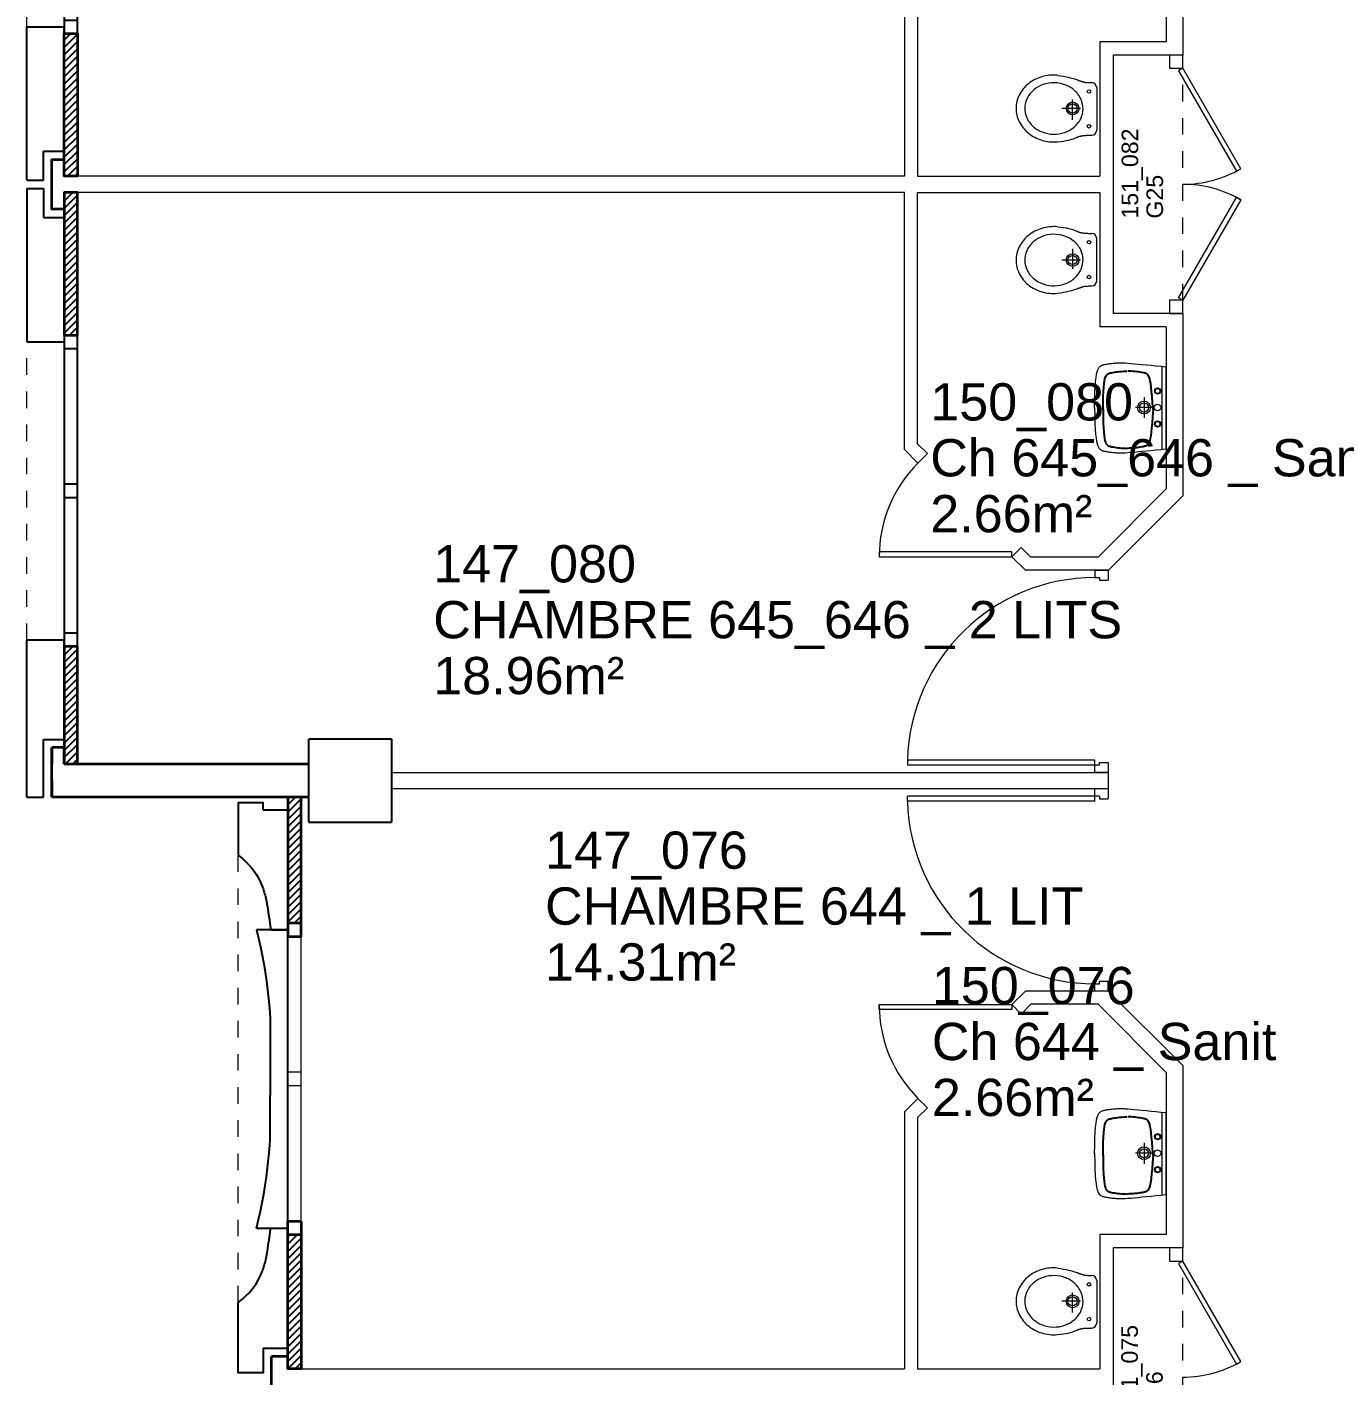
# Model space of a CAD drawing. Header units: metres. Extents: x -8 to 211, y -5 to 116.
# Drawn here: x 143.8 to 151.75, y 74.56 to 82.7 of the extents above; entities that cross this region are included whole.
import ezdxf

# ---------------------------------------------------------------- set-up
doc = ezdxf.new("R2010")
doc.units = ezdxf.units.M
doc.header["$LTSCALE"] = 0.6
doc.header["$MEASUREMENT"] = 0
for name, pattern in [('CACHÉ', [0.25, 0.125, -0.125]), ('CONTINU', [0]), ('POINTILLÉS', [0.1, 0.05, -0.05])]:
    doc.linetypes.add(name, pattern=pattern)
doc.layers.get('0').update_dxf_attribs({"linetype": 'CONTINUOUS'})
for name, color, linetype in [('002 poteaux', 7, 'CONTINUOUS'), ('003 murs porteurs', 7, 'CONTINUOUS'), ('004 cloisons', 7, 'CONTINUOUS'), ('004 isolation', 7, 'CONTINUOUS'), ('006 sanitaire', 5, 'CONTINUOUS'), ('007 Fenêtre', 7, 'CONTINUOUS'), ('A_Etiqu_Gaine', 8, 'CONTINUOUS'), ('A_Etiqu_Gaine_ancien', 8, 'CONTINUOUS'), ('A_Etiqu_Gaine_code', 8, 'CONTINUOUS'), ('A_Etiqu_Local', 8, 'CONTINUOUS')]:
    doc.layers.add(name, color=color, linetype=linetype)
for name, color, linetype, lineweight in [('A_CHASS', 4, 'CONTINU', 20), ('A_MURS_CLOI', 7, 'CONTINU', 20), ('A_MURS_STRU', 7, 'CONTINU', 35), ('A_PORT', 8, 'CONTINUOUS', 0), ('A_SANI', 5, 'CONTINU', 0)]:
    doc.layers.add(name, color=color, linetype=linetype, lineweight=lineweight)
doc.styles.add('Attribut', font='arial.ttf')

# ---------------------------------------------------------------- blocks, each defined once
blk = doc.blocks.new('BROCA4-G19')
at = {"layer": '004 cloisons', "color": 52, "linetype": 'Continuous'}
for p, q in [((-0.925001, 35.309891), (-0.925001, 33.58989)), ((-0.845003, 33.58989), (-0.845003, 35.309891))]:
    blk.add_line(p, q, dxfattribs=at)
at = {"layer": '004 cloisons', "color": 7, "linetype": 'Continuous'}
for points in [[(-0.925001, 35.309891), (-0.845003, 35.309891), (-0.845003, 35.389885), (-0.925001, 35.389885)], [(-0.925001, 34.409897), (-0.845003, 34.409897), (-0.845003, 34.489891), (-0.925001, 34.489891)], [(-0.925001, 33.509895), (-0.845003, 33.509895), (-0.845003, 33.58989), (-0.925001, 33.58989)]]:
    blk.add_lwpolyline(points, close=True, dxfattribs=at)
blk = doc.blocks.new('BROCA4-G131')
at = {"layer": '004 cloisons', "color": 5, "linetype": 'Continuous'}
for p, q in [((-1.150007, 32.60001), (-1.150007, 33.549892)), ((-1.150007, 33.549892), (-0.925001, 33.549892)), ((-0.925001, 32.950005), (-0.925001, 33.549892)), ((-1.050004, 32.60001), (-1.050004, 32.950005)), ((-1.050004, 32.950005), (-0.925001, 32.950005)), ((-1.150007, 32.60001), (-1.050004, 32.60001))]:
    blk.add_line(p, q, dxfattribs=at)
blk = doc.blocks.new('BROCA4-G134')
at = {"layer": '004 cloisons', "color": 5, "linetype": 'Continuous'}
for p, q in [((0.324992, 30.000372), (0.424998, 30.000372)), ((0.424998, 30.000372), (0.424998, 29.275267)), ((0.274989, 29.275267), (0.424998, 29.275267))]:
    blk.add_line(p, q, dxfattribs=at)
for points in [[(0.124987, 29.550375), (0.149856, 29.570715), (0.171611, 29.590484), (0.190522, 29.609688), (0.206861, 29.628332), (0.220896, 29.646421), (0.232898, 29.66396), (0.243138, 29.680953), (0.251886, 29.697407), (0.259413, 29.713327), (0.265988, 29.728716), (0.265988, 29.728716), (0.269, 29.736225), (0.271856, 29.743671), (0.274569, 29.751121), (0.277154, 29.758644), (0.279624, 29.766306), (0.281993, 29.774177), (0.284276, 29.782323), (0.286486, 29.790812), (0.288636, 29.799713), (0.290742, 29.809093), (0.290742, 29.809093), (0.294852, 29.82936), (0.298812, 29.851149), (0.302599, 29.873796), (0.306188, 29.896635), (0.309554, 29.919), (0.312673, 29.940228), (0.315519, 29.959653), (0.318069, 29.976609), (0.320298, 29.990432), (0.32218, 30.000456)], [(0.274989, 29.275267), (0.274989, 29.125372), (0.124987, 29.125372), (0.124987, 29.550375)]]:
    blk.add_lwpolyline(points, dxfattribs=at)
blk = doc.blocks.new('BROCA4-G133')
at = {"layer": '004 cloisons'}
blk.add_blockref('BROCA4-G134', (0, 0), dxfattribs=at)
blk = doc.blocks.new('BROCA4-G142')
at = {"layer": '004 cloisons', "color": 1, "linetype": 'Continuous'}
for p in [(0.3184, 31.269773), (0.3184, 30.530966)]:
    blk.add_line(p, (0.3184, 30.800367), dxfattribs=at)
blk.add_lwpolyline([(0.234995, 30.000372), (0.247458, 30.051529), (0.25882, 30.102547), (0.269153, 30.153636), (0.278523, 30.205007), (0.287, 30.256871), (0.294653, 30.309439), (0.301551, 30.362922), (0.307762, 30.41753), (0.313356, 30.473474), (0.3184, 30.530966)], dxfattribs=at)
blk = doc.blocks.new('BROCA4-G141')
at = {"layer": '004 cloisons', "color": 1, "linetype": 'Continuous'}
for points in [[(0.234995, 31.800367), (0.247458, 31.74921), (0.25882, 31.698193), (0.269153, 31.647104), (0.278523, 31.595732), (0.287, 31.543868), (0.294653, 31.4913), (0.301551, 31.437817), (0.307762, 31.383209), (0.313356, 31.327265), (0.3184, 31.269773)], [(0.234995, 30.000372), (0.424998, 30.000372), (0.424998, 31.800367), (0.234995, 31.800367)]]:
    blk.add_lwpolyline(points, dxfattribs=at)
at = {"layer": '004 cloisons'}
blk.add_blockref('BROCA4-G142', (0, 0), dxfattribs=at)
blk = doc.blocks.new('BROCA4-G144')
at = {"layer": '004 cloisons', "color": 5, "linetype": 'Continuous'}
for p, q in [((0.274989, 32.525471), (0.424998, 32.525471)), ((0.424998, 31.800367), (0.424998, 32.525471)), ((0.324992, 31.800367), (0.424998, 31.800367))]:
    blk.add_line(p, q, dxfattribs=at)
for points in [[(0.274989, 32.525471), (0.274989, 32.566349), (0.124987, 32.566349), (0.124987, 32.250362)], [(0.124987, 32.250362), (0.149856, 32.230022), (0.171611, 32.210253), (0.190522, 32.191049), (0.206861, 32.172405), (0.220896, 32.154316), (0.232898, 32.136778), (0.243138, 32.119784), (0.251886, 32.10333), (0.259413, 32.087411), (0.265988, 32.072022), (0.265988, 32.072022), (0.269, 32.064513), (0.271856, 32.057067), (0.274569, 32.049617), (0.277154, 32.042095), (0.279624, 32.034432), (0.281993, 32.026562), (0.284276, 32.018416), (0.286486, 32.009926), (0.288636, 32.001026), (0.290742, 31.991646), (0.290742, 31.991646), (0.294852, 31.971379), (0.298812, 31.94959), (0.302599, 31.926944), (0.306188, 31.904105), (0.309554, 31.88174), (0.312673, 31.860513), (0.315519, 31.841089), (0.318069, 31.824134), (0.320298, 31.810313), (0.32218, 31.800291)]]:
    blk.add_lwpolyline(points, dxfattribs=at)
blk = doc.blocks.new('BROCA4-G143')
at = {"layer": '004 cloisons'}
blk.add_blockref('BROCA4-G144', (0, 0), dxfattribs=at)
blk = doc.blocks.new('BROCA4-G580')
at = {"layer": '004 cloisons', "color": 5, "linetype": 'Continuous'}
for p, q in [((-1.150007, 37.249794), (-0.925001, 37.249794)), ((-1.150007, 36.324913), (-1.150007, 37.249794)), ((-0.925001, 36.499908), (-0.925001, 37.249794)), ((-1.050004, 36.499908), (-0.925001, 36.499908)), ((-1.050004, 36.324913), (-1.050004, 36.499908)), ((-1.150007, 36.324913), (-1.050004, 36.324913))]:
    blk.add_line(p, q, dxfattribs=at)
blk = doc.blocks.new('BROCA4-G581')
at = {"layer": '004 cloisons', "color": 5, "linetype": 'Continuous'}
for p, q in [((-1.150007, 36.27491), (-1.150007, 35.350029)), ((-1.150007, 36.27491), (-1.050004, 36.27491)), ((-1.050004, 36.27491), (-1.050004, 36.099915)), ((-1.050004, 36.099915), (-0.925001, 36.099915)), ((-0.925001, 36.099915), (-0.925001, 35.350029)), ((-1.150007, 35.350029), (-0.925001, 35.350029))]:
    blk.add_line(p, q, dxfattribs=at)
blk = doc.blocks.new('BROCA4-G585')
at = {"layer": '004 cloisons', "color": 52, "linetype": 'Continuous'}
for p, q in [((-0.925001, 39.009792), (-0.925001, 37.289791)), ((-0.845003, 37.289791), (-0.845003, 39.009792))]:
    blk.add_line(p, q, dxfattribs=at)
at = {"layer": '004 cloisons', "color": 7, "linetype": 'Continuous'}
for points in [[(-0.925001, 39.009792), (-0.845003, 39.009792), (-0.845003, 39.089787), (-0.925001, 39.089787)], [(-0.925001, 38.109798), (-0.845003, 38.109798), (-0.845003, 38.189793), (-0.925001, 38.189793)], [(-0.925001, 37.209797), (-0.845003, 37.209797), (-0.845003, 37.289791), (-0.925001, 37.289791)]]:
    blk.add_lwpolyline(points, close=True, dxfattribs=at)
blk = doc.blocks.new('A_Etiqu_Local')
at = {"style": 'Attribut', "flags": 1}
for tag, p in [('CODE_HOPITAL', (-0.4463, 1.9737)), ('CODE_SITE', (-0.4463, 1.7487)), ('CODE_BATIMENT', (-0.4463, 1.5237)), ('CODE_SECTEUR', (-0.4463, 1.2987)), ('CODE_ETAGE', (-0.4463, 1.0737)), ('NOM_NORMALISE', (-0.4463, -0.843)), ('SECTEUR_ACTIVITE', (-0.4463, -1.068)), ('SOUS_SECTEUR_ACTIVITE', (-0.4463, -1.293)), ('VOLUME', (-0.4463, -1.518)), ('SERVICE', (-0.4463, -1.743)), ('CODE_UG', (-0.4463, -1.968)), ('CODE_UA', (-0.4463, -2.193)), ('CODE_POLE', (-0.4463, -2.418)), ('OCCUPANT_EXTERNE', (-0.4463, -2.643)), ('DISPONIBILITE', (-0.4463, -2.868)), ('ACCES_HANDICAPES', (-0.4463, -3.093)), ('NATURE_SOL', (-0.4463, -3.318)), ('RISQUE_LABORATOIRE', (-0.4463, -3.543)), ('AMIANTE', (-0.4463, -3.768))]:
    blk.add_attdef(tag, p, '', height=0.15, dxfattribs=at)
at = {"layer": 'A_Etiqu_Local', "style": 'Attribut'}
for tag, p in [('CODE_PIECE', (-0.4483, 0.5327)), ('NOM_USAGE', (-0.4483, 0.1952)), ('SURFACE', (-0.4483, -0.1423))]:
    blk.add_attdef(tag, p, '', height=0.225, dxfattribs=at)
blk = doc.blocks.new('A_Etiqu_Gaine')
at = {"style": 'Attribut', "flags": 1}
for tag, p in [('CODE_HOPITAL', (-0.4323, 0.8651)), ('CODE_SITE', (-0.4323, 0.7151)), ('CODE_BATIMENT', (-0.4323, 0.5651)), ('CODE_SECTEUR', (-0.4323, 0.4151)), ('CODE_ETAGE', (-0.4323, 0.2651)), ('NOM_NORMALISE', (-0.4323, -0.3349)), ('SECTEUR_ACTIVITE', (-0.4323, -0.4849)), ('SOUS_SECTEUR_ACTIVITE', (-0.4323, -0.6349)), ('SURFACE', (-0.4323, -0.7849)), ('CODE_UG', (-0.4323, -0.9349)), ('CODE_POLE', (-0.4323, -1.0849)), ('AMIANTE', (-0.4323, -1.2349))]:
    blk.add_attdef(tag, p, '', height=0.1, dxfattribs=at)
at = {"layer": 'A_Etiqu_Gaine', "style": 'Attribut'}
blk.add_attdef('NOM_USAGE', (-0.4323, -0.1849), '', height=0.1, dxfattribs=at)
at = {"layer": 'A_Etiqu_Gaine_ancien', "style": 'Attribut'}
blk.add_attdef('CODE_PIECE_ANCIEN', (-0.4323, 0.1151), '', height=0.1, dxfattribs=at)
at = {"layer": 'A_Etiqu_Gaine_code', "style": 'Attribut'}
blk.add_attdef('CODE_PIECE', (-0.4323, -0.0349), '', height=0.1, dxfattribs=at)
blk = doc.blocks.new('BROCA4-G329')
at = {"layer": '006 sanitaire', "linetype": 'Continuous'}
for points in [[(27.871058, 12.724569), (27.868091, 12.768528), (27.865162, 12.80576), (27.862252, 12.836877), (27.859341, 12.862489), (27.85641, 12.883208), (27.85344, 12.899643), (27.850412, 12.912407), (27.847308, 12.92211), (27.844107, 12.929363), (27.84079, 12.934776), (27.84079, 12.934776), (27.839079, 12.936977), (27.837307, 12.9389), (27.835448, 12.940577), (27.833475, 12.942039), (27.831361, 12.943315), (27.829079, 12.944436), (27.826603, 12.945433), (27.823905, 12.946336), (27.820959, 12.947175), (27.817738, 12.947981), (27.817738, 12.947981), (27.810426, 12.949572), (27.802072, 12.951126), (27.792839, 12.952621), (27.782893, 12.954029), (27.772398, 12.955327), (27.761519, 12.956489), (27.750421, 12.957491), (27.739267, 12.958306), (27.728224, 12.958911), (27.717455, 12.95928)], [(27.871058, 12.727926), (27.868091, 12.683964), (27.865162, 12.646729), (27.862252, 12.615611), (27.859341, 12.589998), (27.85641, 12.56928), (27.85344, 12.552844), (27.850412, 12.540081), (27.847308, 12.530379), (27.844107, 12.523127), (27.84079, 12.517713), (27.84079, 12.517713), (27.839079, 12.515513), (27.837307, 12.513589), (27.835448, 12.511912), (27.833475, 12.51045), (27.831361, 12.509173), (27.829079, 12.508051), (27.826603, 12.507053), (27.823905, 12.50615), (27.820959, 12.50531), (27.817738, 12.504503), (27.817738, 12.504503), (27.810424, 12.502912), (27.802055, 12.501356), (27.79278, 12.49986), (27.782754, 12.498449), (27.772126, 12.497148), (27.761048, 12.495981), (27.749672, 12.494974), (27.73815, 12.494151), (27.726633, 12.493536), (27.715273, 12.493155)]]:
    blk.add_lwpolyline(points, dxfattribs=at)
blk = doc.blocks.new('BROCA4-G330')
at = {"layer": '006 sanitaire', "linetype": 'Continuous'}
for points in [[(27.569025, 12.724569), (27.569417, 12.768528), (27.570285, 12.80576), (27.571591, 12.836877), (27.573297, 12.862489), (27.575364, 12.883208), (27.577755, 12.899643), (27.580432, 12.912407), (27.583357, 12.92211), (27.586492, 12.929363), (27.589798, 12.934776), (27.589798, 12.934776), (27.59151, 12.936977), (27.593281, 12.9389), (27.59514, 12.940577), (27.597113, 12.942039), (27.599227, 12.943315), (27.601508, 12.944436), (27.603985, 12.945433), (27.606682, 12.946336), (27.609628, 12.947175), (27.612849, 12.947981), (27.612849, 12.947981), (27.62016, 12.949572), (27.628515, 12.951126), (27.637748, 12.952621), (27.647695, 12.954029), (27.658191, 12.955327), (27.669071, 12.956489), (27.68017, 12.957491), (27.691324, 12.958306), (27.702368, 12.958911), (27.713137, 12.95928)], [(27.569025, 12.727926), (27.569417, 12.683964), (27.570285, 12.646729), (27.571591, 12.615611), (27.573297, 12.589998), (27.575364, 12.56928), (27.577755, 12.552844), (27.580432, 12.540081), (27.583357, 12.530379), (27.586492, 12.523127), (27.589798, 12.517713), (27.589798, 12.517713), (27.59151, 12.515513), (27.593281, 12.513589), (27.59514, 12.511912), (27.597113, 12.51045), (27.599227, 12.509173), (27.601508, 12.508051), (27.603985, 12.507053), (27.606682, 12.50615), (27.609628, 12.50531), (27.612849, 12.504503), (27.612849, 12.504503), (27.620163, 12.502912), (27.628533, 12.501356), (27.637807, 12.49986), (27.647835, 12.498449), (27.658464, 12.497148), (27.669542, 12.495981), (27.680918, 12.494974), (27.692441, 12.494151), (27.703958, 12.493536), (27.715319, 12.493155)]]:
    blk.add_lwpolyline(points, dxfattribs=at)

msp = doc.modelspace()

# ---------------------------------------------------------------- linework, layer by layer
at = {"layer": '002 poteaux', "color": 8, "linetype": 'Continuous'}
for p, q in [((145.4999, 77.8962), (145.4999, 78.3962)), ((145.9999, 78.3962), (145.9999, 77.8962))]:
    msp.add_line(p, q, dxfattribs=at)
for points in [[(145.9999, 78.3962), (145.4999, 78.3962)], [(145.4999, 77.8962), (145.9999, 77.8962)]]:
    msp.add_lwpolyline(points, dxfattribs=at)
at = {"layer": '004 isolation', "color": 8, "linetype": 'Continuous'}
for p, q in [((144.0643, 82.6559), (144.0249, 82.6165)), ((144.0249, 82.6559), (144.0249, 81.7958)), ((144.1049, 82.6559), (144.0249, 82.6559)), ((144.0249, 82.5723), (144.1049, 82.6523)), ((144.1049, 82.6081), (144.0249, 82.5281)), ((144.1049, 81.7958), (144.1049, 82.6559)), ((144.0249, 82.4839), (144.1049, 82.5639)), ((144.1049, 82.5197), (144.0249, 82.4397)), ((144.0249, 82.3955), (144.1049, 82.4755)), ((144.1049, 82.4314), (144.0249, 82.3513)), ((144.0249, 82.3072), (144.1049, 82.3872)), ((144.1049, 82.343), (144.0249, 82.263)), ((144.0249, 82.2188), (144.1049, 82.2988)), ((144.1049, 82.2546), (144.0249, 82.1746)), ((144.0249, 82.1304), (144.1049, 82.2104)), ((144.1049, 82.1662), (144.0249, 82.0862)), ((144.0249, 82.042), (144.1049, 82.122)), ((144.1049, 82.0778), (144.0249, 81.9978)), ((144.0249, 81.9536), (144.1049, 82.0336)), ((144.1049, 81.9894), (144.0249, 81.9094)), ((144.0249, 81.8652), (144.1049, 81.9452)), ((144.1049, 81.901), (144.0249, 81.821)), ((144.0249, 81.7958), (144.1049, 81.7958)), ((144.0439, 81.7958), (144.1049, 81.8568)), ((144.1049, 81.8126), (144.0881, 81.7958)), ((144.0326, 81.6961), (144.0249, 81.6884)), ((144.0249, 81.6442), (144.0768, 81.6961)), ((144.0249, 80.836), (144.0249, 81.6961)), ((144.0249, 81.6961), (144.1049, 81.6961)), ((144.1049, 81.68), (144.0249, 81.6)), ((144.0249, 81.5558), (144.1049, 81.6358)), ((144.1049, 81.6961), (144.1049, 80.836)), ((144.1049, 81.5916), (144.0249, 81.5116)), ((144.0249, 81.4675), (144.1049, 81.5475)), ((144.1049, 81.5033), (144.0249, 81.4233)), ((144.0249, 81.3791), (144.1049, 81.4591)), ((144.1049, 81.4149), (144.0249, 81.3349)), ((144.0249, 81.2907), (144.1049, 81.3707)), ((144.1049, 81.3265), (144.0249, 81.2465)), ((144.0249, 81.2023), (144.1049, 81.2823)), ((144.1049, 81.2381), (144.0249, 81.1581)), ((144.0249, 81.1139), (144.1049, 81.1939)), ((144.1049, 81.1497), (144.0249, 81.0697)), ((144.0249, 81.0255), (144.1049, 81.1055)), ((144.1049, 81.0613), (144.0249, 80.9813)), ((144.0249, 80.9371), (144.1049, 81.0171)), ((144.1049, 80.9729), (144.0249, 80.8929)), ((144.0249, 80.8487), (144.1049, 80.9287)), ((144.1049, 80.8845), (144.0563, 80.836)), ((144.1049, 80.836), (144.0249, 80.836)), ((144.1005, 80.836), (144.1049, 80.8404)), ((144.0325, 78.956), (144.0249, 78.9484)), ((144.0249, 78.9042), (144.0767, 78.956)), ((144.0249, 78.246), (144.0249, 78.956)), ((144.0249, 78.956), (144.1049, 78.956)), ((144.1049, 78.94), (144.0249, 78.86)), ((144.1049, 78.956), (144.1049, 78.246)), ((144.0249, 78.8158), (144.1049, 78.8958)), ((144.1049, 78.8516), (144.0249, 78.7716)), ((144.0249, 78.7274), (144.1049, 78.8074)), ((144.1049, 78.7632), (144.0249, 78.6832)), ((144.0249, 78.639), (144.1049, 78.719)), ((144.1049, 78.6749), (144.0249, 78.5948)), ((144.0249, 78.5506), (144.1049, 78.6306)), ((144.1049, 78.5865), (144.0249, 78.5065)), ((144.0249, 78.4623), (144.1049, 78.5423)), ((144.1049, 78.4981), (144.0249, 78.4181)), ((144.0249, 78.3739), (144.1049, 78.4539)), ((144.1049, 78.4097), (144.0249, 78.3297)), ((144.0249, 78.2855), (144.1049, 78.3655)), ((144.1049, 78.3213), (144.0296, 78.246)), ((144.1049, 78.246), (144.0249, 78.246)), ((144.0738, 78.246), (144.1049, 78.2771)), ((145.3765, 78.0461), (145.3749, 78.0445)), ((145.3749, 78.0003), (145.4207, 78.0461)), ((145.3749, 78.0461), (145.3749, 77.2865)), ((145.4549, 78.0461), (145.3749, 78.0461)), ((145.4549, 78.0361), (145.3749, 77.9561)), ((145.4549, 77.2865), (145.4549, 78.0461)), ((145.3749, 77.9119), (145.4549, 77.9919)), ((145.4549, 77.9477), (145.3749, 77.8677)), ((145.3749, 77.8235), (145.4549, 77.9035)), ((145.4549, 77.8593), (145.3749, 77.7793)), ((145.3749, 77.7351), (145.4549, 77.8151)), ((145.4549, 77.7709), (145.3749, 77.6909)), ((145.3749, 77.6467), (145.4549, 77.7267)), ((145.4549, 77.6825), (145.3749, 77.6025)), ((145.3749, 77.5584), (145.4549, 77.6384)), ((145.4549, 77.5942), (145.3749, 77.5142)), ((145.3749, 77.47), (145.4549, 77.55)), ((145.4549, 77.5058), (145.3749, 77.4258)), ((145.3749, 77.3816), (145.4549, 77.4616)), ((145.4549, 77.4174), (145.3749, 77.3374)), ((145.3749, 77.2932), (145.4549, 77.3732)), ((145.4549, 77.329), (145.4124, 77.2865)), ((145.3749, 77.2865), (145.4549, 77.2865)), ((145.3885, 75.4065), (145.3749, 75.3929)), ((145.3749, 75.3487), (145.4327, 75.4065)), ((145.3749, 75.4065), (145.3749, 74.5965)), ((145.4549, 75.4065), (145.3749, 75.4065)), ((145.4549, 75.3845), (145.3749, 75.3045)), ((145.4549, 74.5965), (145.4549, 75.4065)), ((145.3749, 75.2603), (145.4549, 75.3403)), ((145.4549, 75.2961), (145.3749, 75.2161)), ((145.3749, 75.1719), (145.4549, 75.2519)), ((145.4549, 75.2077), (145.3749, 75.1277)), ((145.3749, 75.0835), (145.4549, 75.1635)), ((145.4549, 75.1193), (145.3749, 75.0393)), ((145.3749, 74.9952), (145.4549, 75.0752)), ((145.4549, 75.031), (145.3749, 74.951)), ((145.3749, 74.9067), (145.4549, 74.9867)), ((145.4549, 74.9426), (145.3749, 74.8626)), ((145.3749, 74.8184), (145.4549, 74.8984)), ((145.4549, 74.8542), (145.3749, 74.7742)), ((145.3749, 74.73), (145.4549, 74.81)), ((145.4549, 74.7658), (145.3749, 74.6858)), ((145.3749, 74.6416), (145.4549, 74.7216)), ((145.4549, 74.6774), (145.3749, 74.5974)), ((145.4182, 74.5965), (145.4549, 74.6332)), ((145.3749, 74.5965), (145.4549, 74.5965))]:
    msp.add_line(p, q, dxfattribs=at)
at = {"layer": 'A_CHASS', "color": 8, "linetype": 'CACHÉ'}
for p, q in [((143.7999, 82.6959), (143.7999, 84.4962)), ((143.7999, 78.996), (143.7999, 80.7962)), ((145.0748, 74.9965), (145.0748, 77.6965))]:
    msp.add_line(p, q, dxfattribs=at)
at = {"layer": 'A_CHASS', "color": 8, "linetype": 'Continuous'}
for p, q in [((145.3749, 77.2065), (145.3749, 75.4865)), ((145.4549, 75.4865), (145.4549, 77.2065))]:
    msp.add_line(p, q, dxfattribs=at)
for points in [[(145.4549, 76.3865), (145.3749, 76.3865)], [(145.3749, 76.3065), (145.4549, 76.3065)]]:
    msp.add_lwpolyline(points, dxfattribs=at)
at = {"layer": 'A_MURS_CLOI', "color": 8, "linetype": 'Continuous'}
for p, q in [((150.6749, 83.5851), (150.6749, 82.6064)), ((150.7749, 83.6265), (150.7749, 82.5264)), ((149.0949, 83.3465), (149.0949, 81.7964)), ((149.1749, 83.3134), (149.1749, 81.7964)), ((150.6749, 82.6064), (150.2754, 82.6064)), ((150.2754, 82.6064), (150.2754, 81.7964)), ((150.7749, 82.5264), (150.3554, 82.5264)), ((150.3554, 82.5264), (150.3554, 80.9664)), ((144.0249, 81.7965), (149.0949, 81.7965)), ((149.1749, 81.7964), (150.2754, 81.7964)), ((149.0949, 81.6965), (144.0249, 81.6965)), ((149.0949, 80.1463), (149.0949, 81.6965)), ((149.1749, 80.1794), (149.1749, 81.6965)), ((149.1749, 81.6964), (150.2754, 81.6964)), ((150.2754, 81.6964), (150.2754, 80.8864)), ((150.7749, 80.9664), (150.3554, 80.9664)), ((150.7749, 80.9664), (150.7749, 79.8662)), ((150.6749, 80.8864), (150.2754, 80.8864)), ((150.6749, 80.8864), (150.6749, 79.9077)), ((149.2336, 80.1207), (149.1749, 80.1794)), ((149.1771, 80.0641), (149.0949, 80.1463)), ((149.1771, 80.0641), (149.2336, 80.1207)), ((150.2635, 79.4962), (150.6749, 79.9077)), ((150.3249, 79.4162), (150.7749, 79.8662)), ((149.7428, 79.4984), (149.7993, 79.555)), ((149.8581, 79.4963), (149.7993, 79.555)), ((149.8249, 79.4163), (149.7428, 79.4984)), ((150.2635, 79.4963), (149.8581, 79.4963)), ((150.3249, 79.4163), (149.8249, 79.4163)), ((145.9999, 78.1965), (150.3249, 78.1965)), ((150.3249, 78.0965), (145.9999, 78.0965)), ((149.8249, 76.8767), (149.7428, 76.7946)), ((150.3249, 76.8767), (149.8249, 76.8767)), ((150.3249, 76.8767), (150.7749, 76.4267)), ((149.7428, 76.7946), (149.7993, 76.738)), ((149.8581, 76.7967), (149.7993, 76.738)), ((150.2635, 76.7967), (149.8581, 76.7967)), ((150.2635, 76.7967), (150.6749, 76.3853)), ((150.7749, 76.4267), (150.7749, 75.3264)), ((150.6749, 76.3853), (150.6749, 75.4064)), ((149.1771, 76.2289), (149.0949, 76.1467)), ((149.2336, 76.1723), (149.1749, 76.1136)), ((149.1771, 76.2289), (149.2336, 76.1723)), ((149.0949, 76.1467), (149.0949, 74.5964)), ((149.1749, 76.1136), (149.1749, 74.5964)), ((150.2754, 75.4064), (150.2754, 74.5964)), ((150.6749, 75.4064), (150.2754, 75.4064)), ((150.3554, 75.3264), (150.3554, 73.7664)), ((150.7749, 75.3264), (150.3554, 75.3264)), ((145.3749, 74.5965), (149.0949, 74.5965)), ((149.1749, 74.5964), (150.2754, 74.5964))]:
    msp.add_line(p, q, dxfattribs=at)
at = {"layer": 'A_MURS_STRU', "color": 8, "linetype": 'Continuous'}
for p, q in [((143.9499, 78.0461), (143.9499, 78.3461)), ((144.0249, 78.3461), (143.9499, 78.3461)), ((145.4999, 78.2461), (144.0249, 78.2461)), ((145.4999, 78.0461), (143.9499, 78.0461)), ((145.3748, 78.0461), (145.3749, 77.2065)), ((145.3749, 74.6713), (145.2749, 74.6713)), ((145.2749, 74.4217), (145.2749, 74.6713))]:
    msp.add_line(p, q, dxfattribs=at)
at = {"layer": 'A_MURS_STRU', "color": 8, "linetype": 'POINTILLÉS'}
for p, q in [((143.9499, 78.3461), (143.9499, 78.0461)), ((144.0249, 78.3461), (143.9499, 78.3461)), ((144.0249, 78.2461), (144.0249, 78.3461))]:
    msp.add_line(p, q, dxfattribs=at)
at = {"layer": 'A_MURS_STRU', "color": 8, "linetype": 'Continuous'}
for points in [[(144.0249, 82.6559), (144.1049, 82.6559), (144.1049, 81.7958), (144.0249, 81.7958)], [(144.0249, 80.836), (144.1049, 80.836), (144.1049, 81.6961), (144.0249, 81.6961)]]:
    msp.add_lwpolyline(points, close=True, dxfattribs=at)
for points in [[(144.0249, 81.596), (143.9499, 81.596), (143.9499, 81.896), (144.0249, 81.896)], [(144.1049, 78.246), (144.1049, 78.956), (144.0249, 78.956), (144.0249, 78.246)], [(145.3749, 77.2065), (145.4549, 77.2065), (145.4548, 78.0461)], [(145.4549, 77.2865), (145.3749, 77.2865)], [(145.4549, 75.4865), (145.4549, 74.5965), (145.3749, 74.5965), (145.3749, 75.4865)], [(145.4549, 75.4865), (145.3749, 75.4865)], [(145.3749, 75.4065), (145.4549, 75.4065)]]:
    msp.add_lwpolyline(points, dxfattribs=at)
at = {"layer": 'A_PORT', "color": 8, "linetype": 'CACHÉ'}
for p, q in [((150.7749, 81.0464), (150.7749, 82.4464)), ((150.7749, 73.8464), (150.7749, 75.2464))]:
    msp.add_line(p, q, dxfattribs=at)
at = {"layer": 'A_PORT', "color": 8, "linetype": 'Continuous'}
for p, q in [((150.3249, 79.4162), (150.2449, 79.4162)), ((150.2449, 79.4162), (150.2449, 79.3724)), ((150.2449, 79.3724), (150.2727, 79.3724)), ((150.2727, 79.3724), (150.2727, 79.3564)), ((150.2727, 79.3564), (150.3249, 79.3564)), ((150.3249, 79.4162), (150.3249, 79.3564)), ((150.2449, 78.2704), (149.1133, 78.2704)), ((149.1133, 78.2704), (149.1133, 78.2404)), ((150.2727, 78.2404), (149.1133, 78.2404)), ((150.2449, 78.1965), (150.2449, 78.2704)), ((150.2727, 78.2564), (150.3249, 78.2564)), ((150.2727, 78.2404), (150.2727, 78.2564)), ((150.3249, 78.2564), (150.3249, 78.0366)), ((150.3249, 78.1965), (150.2449, 78.1965)), ((150.2727, 78.0526), (149.1133, 78.0526)), ((149.1133, 78.0226), (149.1133, 78.0526)), ((150.3249, 78.0965), (150.2449, 78.0965)), ((150.2449, 78.0226), (150.2449, 78.0965)), ((150.2727, 78.0526), (150.2727, 78.0366)), ((150.2727, 78.0366), (150.3249, 78.0366)), ((150.2449, 78.0226), (149.1133, 78.0226)), ((150.2449, 76.9206), (150.2727, 76.9206)), ((150.2449, 76.8767), (150.2449, 76.9206)), ((150.2727, 76.9366), (150.3249, 76.9366)), ((150.2727, 76.9206), (150.2727, 76.9366)), ((150.3249, 76.8767), (150.3249, 76.9366)), ((150.3249, 76.8767), (150.2449, 76.8767))]:
    msp.add_line(p, q, dxfattribs=at)
for points in [[(150.7749, 82.5264), (150.6949, 82.5264), (150.6949, 82.4464), (150.7749, 82.4464)], [(150.7489, 82.4314), (151.0989, 81.8252), (151.1249, 81.8402), (150.7749, 82.4464)], [(150.7489, 81.0614), (151.0989, 81.6676), (151.1249, 81.6526), (150.7749, 81.0464)], [(150.7749, 81.0464), (150.6949, 81.0464), (150.6949, 80.9664), (150.7749, 80.9664)], [(149.7428, 79.5284), (148.9428, 79.5284), (148.9428, 79.4984), (149.7428, 79.4984)], [(149.7428, 76.7646), (148.9428, 76.7646), (148.9428, 76.7946), (149.7428, 76.7946)], [(150.7749, 75.3264), (150.6949, 75.3264), (150.6949, 75.2464), (150.7749, 75.2464)], [(150.7489, 75.2314), (151.0989, 74.6252), (151.1249, 74.6402), (150.7749, 75.2464)]]:
    msp.add_lwpolyline(points, close=True, dxfattribs=at)
for centre, radius, start, end in [((150.7749, 82.4464), 0.7, 270, 300), ((150.7749, 81.0464), 0.7, 59.99999, 90), ((149.7428, 79.4984), 0.8, 134.99999, 179.99999), ((150.2449, 78.2404), 1.132, 90, 178.48138), ((150.2449, 78.0526), 1.132, 181.51862, 270), ((149.7428, 76.7946), 0.8, 179.99999, 225.00001), ((150.7749, 75.2464), 0.7, 270, 300)]:
    msp.add_arc(centre, radius, start, end, dxfattribs=at)
at = {"layer": 'A_SANI', "color": 8}
for p, q in [((150.2234, 82.3601), (150.2265, 82.36)), ((150.2554, 82.33), (150.2554, 82.0728)), ((150.1584, 82.2039), (150.0461, 82.2039)), ((150.1096, 82.1355), (150.1096, 82.2576)), ((150.2234, 82.0427), (150.2265, 82.0429)), ((150.2234, 81.4503), (150.2265, 81.4502)), ((150.2554, 81.163), (150.2554, 81.4202)), ((150.1096, 81.3575), (150.1096, 81.2355)), ((150.1584, 81.2892), (150.0461, 81.2892)), ((150.2234, 81.1329), (150.2265, 81.133)), ((150.2234, 75.1601), (150.2265, 75.16)), ((150.2554, 75.13), (150.2554, 74.8728)), ((150.1096, 74.9355), (150.1096, 75.0576)), ((150.1584, 75.0039), (150.0461, 75.0039)), ((150.2234, 74.8427), (150.2265, 74.8429))]:
    msp.add_line(p, q, dxfattribs=at)
at = {"layer": 'A_SANI', "color": 8, "linetype": 'Continuous'}
for p, q in [((150.65, 80.1494), (150.65, 80.6447)), ((150.6749, 80.1494), (150.6749, 80.6447)), ((150.5924, 80.399), (150.4903, 80.399)), ((150.5414, 80.4622), (150.5414, 80.3358)), ((150.65, 75.6482), (150.65, 76.1435)), ((150.6749, 75.6482), (150.6749, 76.1435)), ((150.5414, 75.9611), (150.5414, 75.8346)), ((150.5924, 75.8979), (150.4903, 75.8979))]:
    msp.add_line(p, q, dxfattribs=at)
at = {"layer": 'A_SANI', "color": 8}
for points in [[(150.0186, 82.4048, 0.092772), (149.9235, 82.3954, 0.098236), (149.8434, 82.3538, 0.108258), (149.7877, 82.285, 0.11669), (149.7688, 82.2049, 0.116228), (149.7877, 82.1247, 0.107322), (149.8434, 82.0553, 0.097518), (149.9236, 82.0129, 0.092603), (150.0186, 82.0028, 0.094447)], [(149.8333, 82.1488, 0.102556), (149.8707, 82.0967, 0.093461), (149.9261, 82.0621, 0.177079), (150.0626, 82.0593, 0.093461), (150.1193, 82.0915, 0.102556), (150.1588, 82.1421, 0.222835), (150.1613, 82.2589, 0.102556), (150.1239, 82.3111, 0.093461), (150.0685, 82.3456, 0.177232), (149.932, 82.3485, 0.093461), (149.8753, 82.3162, 0.102556), (149.8358, 82.2657, 0.222723), (149.8333, 82.1489)], [(150.0186, 81.4903, 0.092603), (149.9236, 81.4801, 0.097518), (149.8434, 81.4377, 0.107322), (149.7877, 81.3683, 0.116228), (149.7688, 81.2881, 0.11669), (149.7877, 81.2081, 0.108258), (149.8434, 81.1392, 0.098236), (149.9235, 81.0976, 0.092772), (150.0186, 81.0883, 0.094013)], [(149.9261, 81.4309, 0.093461), (149.8707, 81.3964, 0.102556), (149.8333, 81.3442, 0.222888), (149.8358, 81.2273)], [(149.8358, 81.2274, 0.102556), (149.8753, 81.1768, 0.093461), (149.932, 81.1446, 0.177237), (150.0685, 81.1474, 0.093461), (150.1239, 81.182, 0.102556), (150.1613, 81.2341, 0.222732), (150.1588, 81.351, 0.102556), (150.1193, 81.4015, 0.093461), (150.0626, 81.4338, 0.177129), (149.9261, 81.4309)], [(150.0186, 75.2048, 0.092772), (149.9235, 75.1954, 0.098236), (149.8434, 75.1538, 0.108258), (149.7877, 75.085, 0.11669), (149.7688, 75.0049, 0.116228), (149.7877, 74.9247, 0.107322), (149.8434, 74.8553, 0.097518), (149.9236, 74.813, 0.092603), (150.0186, 74.8028, 0.094447)], [(149.8333, 74.9488, 0.102556), (149.8707, 74.8967, 0.093461), (149.9261, 74.8621, 0.177079), (150.0626, 74.8593, 0.093461), (150.1193, 74.8915, 0.102556), (150.1588, 74.9421, 0.222835), (150.1613, 75.0589, 0.102556), (150.1239, 75.1111, 0.093461), (150.0685, 75.1456, 0.177232), (149.932, 75.1485, 0.093461), (149.8753, 75.1162, 0.102556), (149.8358, 75.0657, 0.222723), (149.8333, 74.9489)]]:
    msp.add_lwpolyline(points, format="xyb", dxfattribs=at)
for points in [[(150.0193, 82.4041), (150.0386, 82.4011), (150.0558, 82.3982), (150.071, 82.3954), (150.0843, 82.3926), (150.096, 82.3898), (150.1061, 82.3872), (150.1149, 82.3847), (150.1225, 82.3823), (150.1291, 82.3801), (150.1348, 82.378), (150.1348, 82.378), (150.1374, 82.3771), (150.1399, 82.3762), (150.1422, 82.3753), (150.1444, 82.3745), (150.1466, 82.3737), (150.1487, 82.3729), (150.1507, 82.3721), (150.1528, 82.3714), (150.1548, 82.3706), (150.1569, 82.3699), (150.1569, 82.3699), (150.159, 82.3692), (150.1612, 82.3684), (150.1634, 82.3677), (150.1657, 82.367), (150.1679, 82.3663), (150.1702, 82.3657), (150.1725, 82.365), (150.1748, 82.3644), (150.1771, 82.3639), (150.1793, 82.3634), (150.1793, 82.3634), (150.1837, 82.3625), (150.1881, 82.3618), (150.1924, 82.3612), (150.1966, 82.3608), (150.2009, 82.3605), (150.2052, 82.3603), (150.2096, 82.3602), (150.214, 82.3602), (150.2186, 82.3601), (150.2234, 82.3601)], [(150.0193, 82.0037), (150.0386, 82.0054), (150.0558, 82.0075), (150.071, 82.0099), (150.0843, 82.0126), (150.096, 82.0154), (150.1061, 82.0183), (150.1149, 82.0212), (150.1225, 82.0241), (150.1291, 82.0268), (150.1348, 82.0292), (150.1348, 82.0292), (150.1374, 82.0303), (150.1399, 82.0313), (150.1422, 82.0323), (150.1444, 82.0331), (150.1466, 82.034), (150.1487, 82.0347), (150.1507, 82.0354), (150.1528, 82.0361), (150.1548, 82.0367), (150.1569, 82.0373), (150.1569, 82.0373), (150.159, 82.0378), (150.1612, 82.0383), (150.1634, 82.0387), (150.1657, 82.0392), (150.1679, 82.0396), (150.1702, 82.0399), (150.1725, 82.0403), (150.1748, 82.0406), (150.1771, 82.0409), (150.1793, 82.0411), (150.1793, 82.0411), (150.1837, 82.0416), (150.1881, 82.0419), (150.1924, 82.0422), (150.1966, 82.0424), (150.2009, 82.0425), (150.2052, 82.0426), (150.2096, 82.0427), (150.214, 82.0427), (150.2186, 82.0427), (150.2234, 82.0427)], [(150.0193, 81.4894), (150.0386, 81.4877), (150.0558, 81.4856), (150.071, 81.4831), (150.0843, 81.4805), (150.096, 81.4776), (150.1061, 81.4747), (150.1149, 81.4718), (150.1225, 81.469), (150.1291, 81.4663), (150.1348, 81.4639), (150.1348, 81.4639), (150.1374, 81.4628), (150.1399, 81.4618), (150.1422, 81.4608), (150.1444, 81.4599), (150.1466, 81.4591), (150.1487, 81.4583), (150.1507, 81.4576), (150.1528, 81.457), (150.1548, 81.4564), (150.1569, 81.4558), (150.1569, 81.4558), (150.159, 81.4553), (150.1612, 81.4548), (150.1634, 81.4543), (150.1657, 81.4539), (150.1679, 81.4535), (150.1702, 81.4531), (150.1725, 81.4528), (150.1748, 81.4525), (150.1771, 81.4522), (150.1793, 81.4519), (150.1793, 81.4519), (150.1837, 81.4515), (150.1881, 81.4511), (150.1924, 81.4509), (150.1966, 81.4507), (150.2009, 81.4505), (150.2052, 81.4504), (150.2096, 81.4504), (150.214, 81.4503), (150.2186, 81.4503), (150.2234, 81.4503)], [(150.0193, 81.089), (150.0386, 81.0919), (150.0558, 81.0948), (150.071, 81.0977), (150.0843, 81.1005), (150.096, 81.1032), (150.1061, 81.1059), (150.1149, 81.1084), (150.1225, 81.1108), (150.1291, 81.113), (150.1348, 81.115), (150.1348, 81.115), (150.1374, 81.116), (150.1399, 81.1169), (150.1422, 81.1178), (150.1444, 81.1186), (150.1466, 81.1194), (150.1487, 81.1202), (150.1507, 81.1209), (150.1528, 81.1217), (150.1548, 81.1224), (150.1569, 81.1232), (150.1569, 81.1232), (150.159, 81.1239), (150.1612, 81.1246), (150.1634, 81.1253), (150.1657, 81.126), (150.1679, 81.1267), (150.1702, 81.1274), (150.1725, 81.128), (150.1748, 81.1286), (150.1771, 81.1292), (150.1793, 81.1297), (150.1793, 81.1297), (150.1837, 81.1306), (150.1881, 81.1313), (150.1924, 81.1318), (150.1966, 81.1322), (150.2009, 81.1325), (150.2052, 81.1327), (150.2096, 81.1328), (150.214, 81.1329), (150.2186, 81.1329), (150.2234, 81.1329)], [(150.0193, 75.2041), (150.0386, 75.2011), (150.0558, 75.1982), (150.071, 75.1954), (150.0843, 75.1926), (150.096, 75.1898), (150.1061, 75.1872), (150.1149, 75.1847), (150.1225, 75.1823), (150.1291, 75.1801), (150.1348, 75.178), (150.1348, 75.178), (150.1374, 75.1771), (150.1399, 75.1762), (150.1422, 75.1753), (150.1444, 75.1745), (150.1466, 75.1737), (150.1487, 75.1729), (150.1507, 75.1721), (150.1528, 75.1714), (150.1548, 75.1706), (150.1569, 75.1699), (150.1569, 75.1699), (150.159, 75.1692), (150.1612, 75.1684), (150.1634, 75.1677), (150.1657, 75.167), (150.1679, 75.1663), (150.1702, 75.1657), (150.1725, 75.165), (150.1748, 75.1645), (150.1771, 75.1639), (150.1793, 75.1634), (150.1793, 75.1634), (150.1837, 75.1625), (150.1881, 75.1618), (150.1924, 75.1612), (150.1966, 75.1608), (150.2009, 75.1605), (150.2052, 75.1603), (150.2096, 75.1602), (150.214, 75.1602), (150.2186, 75.1601), (150.2234, 75.1601)], [(150.0193, 74.8037), (150.0386, 74.8054), (150.0558, 74.8075), (150.071, 74.8099), (150.0843, 74.8126), (150.096, 74.8154), (150.1061, 74.8183), (150.1149, 74.8212), (150.1225, 74.8241), (150.1291, 74.8268), (150.1348, 74.8292), (150.1348, 74.8292), (150.1374, 74.8303), (150.1399, 74.8313), (150.1422, 74.8323), (150.1444, 74.8331), (150.1466, 74.834), (150.1487, 74.8347), (150.1507, 74.8354), (150.1528, 74.8361), (150.1548, 74.8367), (150.1569, 74.8373), (150.1569, 74.8373), (150.159, 74.8378), (150.1612, 74.8383), (150.1634, 74.8387), (150.1657, 74.8392), (150.1679, 74.8396), (150.1702, 74.8399), (150.1725, 74.8403), (150.1748, 74.8406), (150.1771, 74.8409), (150.1793, 74.8411), (150.1793, 74.8411), (150.1837, 74.8416), (150.1881, 74.8419), (150.1924, 74.8422), (150.1966, 74.8424), (150.2009, 74.8425), (150.2052, 74.8426), (150.2096, 74.8427), (150.214, 74.8427), (150.2186, 74.8427), (150.2234, 74.8427)]]:
    msp.add_lwpolyline(points, dxfattribs=at)
at = {"layer": 'A_SANI', "color": 8, "linetype": 'Continuous'}
for points in [[(150.2432, 80.3951), (150.244, 80.4465), (150.2452, 80.4901), (150.247, 80.5265), (150.2492, 80.5565), (150.2519, 80.5808), (150.255, 80.6001), (150.2584, 80.6152), (150.2623, 80.6267), (150.2665, 80.6354), (150.271, 80.642), (150.271, 80.642), (150.2734, 80.6447), (150.2759, 80.6472), (150.2786, 80.6493), (150.2814, 80.6512), (150.2845, 80.6529), (150.2878, 80.6544), (150.2915, 80.6557), (150.2956, 80.657), (150.3, 80.6581), (150.3048, 80.6591), (150.3048, 80.6591), (150.3102, 80.6602), (150.3159, 80.6612), (150.3219, 80.6621), (150.3282, 80.663), (150.3347, 80.6639), (150.3412, 80.6647), (150.3478, 80.6655), (150.3543, 80.6662), (150.3607, 80.6668), (150.3669, 80.6673), (150.3669, 80.6673), (150.3728, 80.6678), (150.3785, 80.6682), (150.3841, 80.6685), (150.3897, 80.6687), (150.3953, 80.6688), (150.4012, 80.6688), (150.4072, 80.6688), (150.4136, 80.6686), (150.4204, 80.6683), (150.4277, 80.6679), (150.4277, 80.6679), (150.444, 80.6669), (150.4626, 80.6654), (150.4833, 80.6636), (150.5059, 80.6615), (150.5304, 80.6591), (150.5565, 80.6565), (150.5842, 80.6538), (150.6132, 80.6508), (150.6435, 80.6478), (150.6749, 80.6447)], [(150.2432, 80.399), (150.244, 80.3476), (150.2452, 80.304), (150.247, 80.2676), (150.2492, 80.2376), (150.2519, 80.2133), (150.255, 80.194), (150.2584, 80.179), (150.2623, 80.1674), (150.2665, 80.1587), (150.271, 80.1521), (150.271, 80.1521), (150.2734, 80.1494), (150.2759, 80.1469), (150.2786, 80.1448), (150.2814, 80.1429), (150.2845, 80.1412), (150.2878, 80.1397), (150.2915, 80.1384), (150.2956, 80.1372), (150.3, 80.136), (150.3048, 80.135), (150.3048, 80.135), (150.3102, 80.1339), (150.3159, 80.1329), (150.3219, 80.132), (150.3282, 80.1311), (150.3347, 80.1302), (150.3412, 80.1294), (150.3478, 80.1286), (150.3543, 80.1279), (150.3607, 80.1273), (150.3669, 80.1268), (150.3669, 80.1268), (150.3728, 80.1263), (150.3785, 80.1259), (150.3841, 80.1256), (150.3897, 80.1254), (150.3953, 80.1253), (150.4012, 80.1253), (150.4072, 80.1253), (150.4136, 80.1255), (150.4204, 80.1258), (150.4277, 80.1262), (150.4277, 80.1262), (150.444, 80.1272), (150.4626, 80.1287), (150.4833, 80.1305), (150.5059, 80.1326), (150.5304, 80.135), (150.5565, 80.1376), (150.5842, 80.1403), (150.6132, 80.1433), (150.6435, 80.1463), (150.6749, 80.1494)], [(150.2432, 75.8939), (150.244, 75.9453), (150.2452, 75.9889), (150.247, 76.0253), (150.2492, 76.0553), (150.2519, 76.0796), (150.255, 76.0989), (150.2584, 76.114), (150.2623, 76.1255), (150.2665, 76.1342), (150.271, 76.1408), (150.271, 76.1408), (150.2734, 76.1436), (150.2759, 76.146), (150.2786, 76.1481), (150.2814, 76.15), (150.2845, 76.1517), (150.2878, 76.1532), (150.2915, 76.1546), (150.2956, 76.1558), (150.3, 76.1569), (150.3048, 76.158), (150.3048, 76.158), (150.3102, 76.159), (150.3159, 76.16), (150.3219, 76.161), (150.3282, 76.1619), (150.3347, 76.1627), (150.3412, 76.1636), (150.3478, 76.1643), (150.3543, 76.165), (150.3607, 76.1656), (150.3669, 76.1662), (150.3669, 76.1662), (150.3728, 76.1666), (150.3785, 76.167), (150.3841, 76.1673), (150.3897, 76.1675), (150.3953, 76.1676), (150.4012, 76.1677), (150.4072, 76.1676), (150.4136, 76.1674), (150.4204, 76.1671), (150.4277, 76.1668), (150.4277, 76.1668), (150.444, 76.1657), (150.4626, 76.1642), (150.4833, 76.1624), (150.5059, 76.1603), (150.5304, 76.158), (150.5565, 76.1554), (150.5842, 76.1526), (150.6132, 76.1497), (150.6435, 76.1466), (150.6749, 76.1435)], [(150.2432, 75.8979), (150.244, 75.8464), (150.2452, 75.8029), (150.247, 75.7664), (150.2492, 75.7365), (150.2519, 75.7122), (150.255, 75.6928), (150.2584, 75.6778), (150.2623, 75.6662), (150.2665, 75.6575), (150.271, 75.6509), (150.271, 75.6509), (150.2734, 75.6482), (150.2759, 75.6458), (150.2786, 75.6436), (150.2814, 75.6417), (150.2845, 75.64), (150.2878, 75.6385), (150.2915, 75.6372), (150.2956, 75.636), (150.3, 75.6349), (150.3048, 75.6338), (150.3048, 75.6338), (150.3102, 75.6328), (150.3159, 75.6318), (150.3219, 75.6308), (150.3282, 75.6299), (150.3347, 75.629), (150.3412, 75.6282), (150.3478, 75.6274), (150.3543, 75.6268), (150.3607, 75.6261), (150.3669, 75.6256), (150.3669, 75.6256), (150.3728, 75.6251), (150.3785, 75.6247), (150.3841, 75.6244), (150.3897, 75.6242), (150.3953, 75.6241), (150.4012, 75.6241), (150.4072, 75.6242), (150.4136, 75.6243), (150.4204, 75.6246), (150.4277, 75.625), (150.4277, 75.625), (150.444, 75.626), (150.4626, 75.6275), (150.4833, 75.6293), (150.5059, 75.6314), (150.5304, 75.6338), (150.5565, 75.6364), (150.5842, 75.6392), (150.6132, 75.6421), (150.6435, 75.6451), (150.6749, 75.6482)]]:
    msp.add_lwpolyline(points, dxfattribs=at)
at = {"layer": 'A_SANI', "color": 8}
for centre, radius in [((150.2093, 82.3064), 0.0105), ((150.1096, 82.2039), 0.0383), ((150.1096, 82.2039), 0.0276), ((150.2093, 82.0965), 0.0105), ((150.2093, 81.3966), 0.0105), ((150.1096, 81.2892), 0.0383), ((150.1096, 81.2892), 0.0276), ((150.2093, 81.1866), 0.0105), ((150.2093, 75.1064), 0.0105), ((150.1096, 75.0039), 0.0383), ((150.1096, 75.0039), 0.0276), ((150.2093, 74.8965), 0.0105)]:
    msp.add_circle(centre, radius, dxfattribs=at)
at = {"layer": 'A_SANI', "color": 8, "linetype": 'Continuous'}
for centre, radius in [((150.6228, 80.4985), 0.0189), ((150.6228, 80.4985), 0.0144), ((150.5414, 80.399), 0.0387), ((150.5414, 80.399), 0.0274), ((150.6228, 80.399), 0.0204), ((150.6228, 80.2995), 0.0189), ((150.6228, 80.2995), 0.0144), ((150.6228, 75.9973), 0.0189), ((150.6228, 75.9973), 0.0144), ((150.5414, 75.8979), 0.0387), ((150.5414, 75.8979), 0.0274), ((150.6228, 75.8979), 0.0204), ((150.6228, 75.7983), 0.0189), ((150.6228, 75.7983), 0.0144)]:
    msp.add_circle(centre, radius, dxfattribs=at)
at = {"layer": 'A_SANI', "color": 8}
for centre, start, end in [((150.2254, 82.33), 359.99998, 87.81649), ((150.2254, 82.0728), 272.18353, 359.99998), ((150.2254, 81.4202), 359.99998, 87.81648), ((150.2254, 81.163), 272.18353, 359.99998), ((150.2254, 75.13), 359.99998, 87.81649), ((150.2254, 74.8728), 272.18353, 359.99998)]:
    msp.add_arc(centre, 0.03, start, end, dxfattribs=at)

# ---------------------------------------------------------------- block references
at = {"layer": '003 murs porteurs', "color": 8}
for name in ['BROCA4-G580', 'BROCA4-G581', 'BROCA4-G131', 'BROCA4-G143', 'BROCA4-G133']:
    msp.add_blockref(name, (144.9499, 45.4461), dxfattribs=at)
at = {"layer": '007 Fenêtre', "color": 8}
for name in ['BROCA4-G585', 'BROCA4-G19', 'BROCA4-G141']:
    msp.add_blockref(name, (144.9499, 45.4461), dxfattribs=at)
at = {"layer": 'A_Etiqu_Gaine', "color": 8, "rotation": 90}
for p, values in [((150.4711, 81.9718), {'CODE_PIECE': '151_082', 'NOM_USAGE': 'G25'}), ((150.469, 74.7499), {'CODE_PIECE': '151_075', 'NOM_USAGE': 'G26'})]:
    msp.add_blockref('A_Etiqu_Gaine', p, dxfattribs=at).add_auto_attribs(values)
at = {"layer": 'A_Etiqu_Local', "color": 8}
ref = msp.add_blockref('A_Etiqu_Local', (149.6993, 79.7882), dxfattribs=at)
ref.add_attrib('CODE_PIECE', '150_080', (149.2511, 80.3209), dxfattribs={"height": 0.225, "style": 'Attribut'})
ref.add_attrib('NOM_USAGE', 'Ch 645_646 _ Sanit', (149.2511, 79.9834), dxfattribs={"height": 0.225, "style": 'Attribut'})
ref.add_attrib('SURFACE', '2.66m²', (149.2511, 79.6459), dxfattribs={"height": 0.225, "style": 'Attribut'})
ref = msp.add_blockref('A_Etiqu_Local', (146.6998, 78.8106), dxfattribs=at)
ref.add_attrib('CODE_PIECE', '147_080', (146.2515, 79.3434), dxfattribs={"height": 0.225, "style": 'Attribut'})
ref.add_attrib('NOM_USAGE', 'CHAMBRE 645_646 _ 2 LITS', (146.2515, 79.0059), dxfattribs={"height": 0.225, "style": 'Attribut'})
ref.add_attrib('SURFACE', '18.96m²', (146.2515, 78.6684), dxfattribs={"height": 0.225, "style": 'Attribut'})
ref = msp.add_blockref('A_Etiqu_Local', (147.3748, 77.0821), dxfattribs=at)
ref.add_attrib('CODE_PIECE', '147_076', (146.9265, 77.6148), dxfattribs={"height": 0.225, "style": 'Attribut'})
ref.add_attrib('NOM_USAGE', 'CHAMBRE 644 _ 1 LIT', (146.9265, 77.2773), dxfattribs={"height": 0.225, "style": 'Attribut'})
ref.add_attrib('SURFACE', '14.31m²', (146.9265, 76.9398), dxfattribs={"height": 0.225, "style": 'Attribut'})
ref = msp.add_blockref('A_Etiqu_Local', (149.7091, 76.2646), dxfattribs=at)
ref.add_attrib('CODE_PIECE', '150_076', (149.2608, 76.7973), dxfattribs={"height": 0.225, "style": 'Attribut'})
ref.add_attrib('NOM_USAGE', 'Ch 644 _ Sanit', (149.2608, 76.4598), dxfattribs={"height": 0.225, "style": 'Attribut'})
ref.add_attrib('SURFACE', '2.66m²', (149.2608, 76.1223), dxfattribs={"height": 0.225, "style": 'Attribut'})
at = {"layer": 'A_SANI', "color": 8}
for name, p in [('BROCA4-G330', (122.725, 67.6595)), ('BROCA4-G329', (122.725, 67.6595)), ('BROCA4-G330', (122.725, 63.1583)), ('BROCA4-G329', (122.725, 63.1583))]:
    msp.add_blockref(name, p, dxfattribs=at)

doc.saveas('drawing.dxf')
